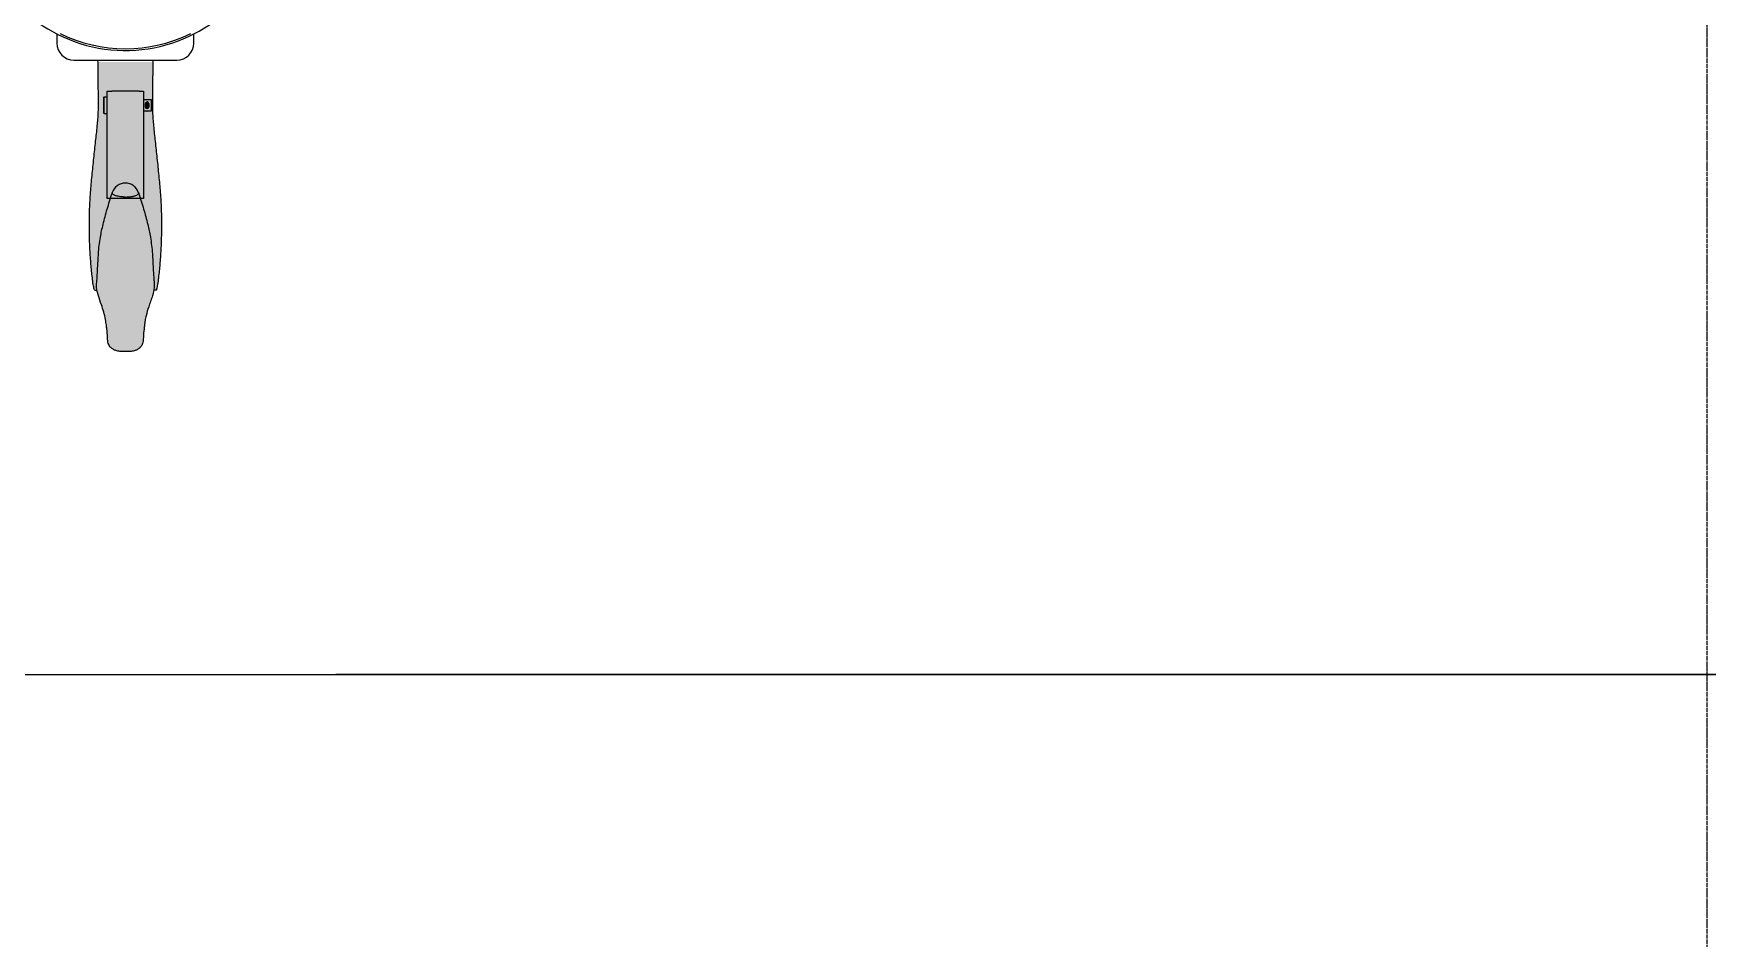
# Model space of a CAD drawing. Extents: x -599358 to 2865263, y -1062760 to 486533.
# Drawn here: x 1893552 to 1895145, y -665581 to -664720 of the extents above; entities that cross this region are included whole.
import ezdxf

# ---------------------------------------------------------------- set-up
doc = ezdxf.new("R2010")
doc.units = 0
doc.linetypes.add('DASH', pattern=[0.35, 0.25, -0.1])
doc.linetypes.add('DOTE', pattern=[2.42, 2, -0.2, 0.02, -0.2])
for name, color, linetype in [('A-AXIS-DOTE', 14, 'DOTE'), ('A-LIN-V', 9, 'Continuous'), ('N090304-0000033_', 7, 'Continuous'), ('N090304-0000037_', 7, 'Continuous'), ('N090304-0000038_', 7, 'Continuous'), ('N090304-0000040_', 7, 'Continuous'), ('N090304-0000042_', 7, 'Continuous'), ('N120408-0000004', 7, 'Continuous'), ('PIN_GBIT_91_1986', 7, 'Continuous')]:
    doc.layers.add(name, color=color, linetype=linetype)

# ---------------------------------------------------------------- blocks, each defined once
blk = doc.blocks.new('w432424324')
at = {"layer": 'A-AXIS-DOTE', "ltscale": 2}
blk.add_line((-759779.7, 577969.1), (-759779.7, 589505.1), dxfattribs=at)
blk = doc.blocks.new('23423wer')
at = {"color": 1, "linetype": 'DASH'}
blk.add_lwpolyline([(-1667005.2, 540926.8), (-1674571, 540926.8)], dxfattribs=at)
blk = doc.blocks.new('23423wer-M')
h = blk.add_hatch(color=1)
h.dxf.hatch_style = 1
edge = h.paths.add_edge_path()
edge.add_line((1672521.9, 541355.5), (1672483.6, 541355.5))
edge.add_spline(control_points=[(1672483.6, 541355.5), (1672483.6, 541353.3), (1672483.6, 541348.5), (1672483.7, 541340.8), (1672483.8, 541332.9), (1672483.8, 541326.3), (1672483.8, 541318.9), (1672483, 541310.2), (1672481.8, 541299.5), (1672480.6, 541287.7), (1672479.3, 541275.9), (1672478.3, 541263.9), (1672477.7, 541254.9), (1672477.5, 541245.9), (1672477.5, 541239), (1672477.6, 541232.7), (1672477.8, 541225.1), (1672478.3, 541218), (1672478.8, 541211.4), (1672479.3, 541206.4), (1672479.9, 541201.6), (1672480.4, 541198.3), (1672480.9, 541196.5), (1672481.1, 541195.8), (1672481.3, 541195.7), (1672481.3, 541195.7)], knot_values=[-0.989112, -0.989112, -0.989112, -0.989112, -0.960488, -0.920201, -0.887829, -0.853704, -0.831491, -0.787687, -0.737593, -0.680236, -0.616927, -0.552687, -0.486277, -0.451064, -0.418684, -0.391715, -0.366225, -0.316993, -0.29299, -0.266803, -0.234088, -0.195058, -0.173423, -0.151775, -0.145578, -0.145578, -0.145578, -0.145578], degree=3, periodic=0)
edge.add_line((1672481.3, 541195.7), (1672482.8, 541195.7))
edge.add_spline(control_points=[(1672482.8, 541195.7), (1672482.7, 541196.4), (1672482.4, 541198.5), (1672482.6, 541201), (1672482.8, 541202.8), (1672483, 541205.8), (1672483.3, 541211.7), (1672483.7, 541219.6), (1672484.3, 541227.1), (1672485.3, 541234), (1672487.2, 541242.5), (1672489.7, 541251.7), (1672491.4, 541257.4), (1672492.2, 541259.9)], knot_values=[0.821535, 0.821535, 0.821535, 0.821535, 0.826864, 0.839578, 0.84609, 0.854032, 0.874274, 0.899024, 0.912317, 0.925785, 0.946135, 0.971512, 0.990089, 0.990089, 0.990089, 0.990089], degree=3, periodic=0)
edge.add_line((1672492.2, 541259.9), (1672489.9, 541259.9))
edge.add_line((1672489.9, 541259.9), (1672489.9, 541319.2))
edge.add_line((1672489.9, 541319.2), (1672487.9, 541319.2))
edge.add_line((1672487.9, 541319.2), (1672487.5, 541319.6))
edge.add_line((1672487.5, 541319.6), (1672487.5, 541330.8))
edge.add_line((1672487.5, 541330.8), (1672487.9, 541331.2))
edge.add_line((1672487.9, 541331.2), (1672489.9, 541331.2))
edge.add_line((1672489.9, 541331.2), (1672489.9, 541335.1))
edge.add_ellipse((1672493.1, 541335.1), major_axis=(3.2, 0), ratio=0.02548, start_angle=90, end_angle=180, ccw=False)
edge.add_line((1672493.1, 541335.1), (1672512.3, 541335.1))
edge.add_ellipse((1672512.3, 541335.1), major_axis=(3.2, 0), ratio=0.02548, start_angle=0, end_angle=90, ccw=False)
edge.add_line((1672515.5, 541335.1), (1672515.5, 541329.2))
edge.add_line((1672515.5, 541329.2), (1672520.7, 541329.2))
edge.add_line((1672520.7, 541329.2), (1672521.1, 541328.8))
edge.add_line((1672521.1, 541328.8), (1672521.1, 541321.6))
edge.add_line((1672521.1, 541321.6), (1672520.7, 541321.2))
edge.add_line((1672520.7, 541321.2), (1672518.8, 541321.2))
edge.add_ellipse((1672517.9, 541321.9), major_axis=(1.16, 0), ratio=0.866025, start_angle=219.9146, end_angle=320.0854, ccw=False)
edge.add_line((1672517, 541321.2), (1672515.5, 541321.2))
edge.add_line((1672515.5, 541321.2), (1672515.5, 541259.9))
edge.add_line((1672515.5, 541259.9), (1672513.2, 541259.9))
edge.add_spline(control_points=[(1672513.2, 541259.9), (1672514, 541257.4), (1672515.8, 541251.7), (1672518.2, 541242.5), (1672520.1, 541234), (1672521.1, 541227.1), (1672521.8, 541219.6), (1672522.1, 541211.7), (1672522.5, 541205.8), (1672522.7, 541202.8), (1672522.8, 541201), (1672523.1, 541198.5), (1672522.7, 541196.4), (1672522.6, 541195.7)], knot_values=[0.00991, 0.00991, 0.00991, 0.00991, 0.028484, 0.053857, 0.074204, 0.08767, 0.10096, 0.125707, 0.145946, 0.153887, 0.160398, 0.173109, 0.178435, 0.178435, 0.178435, 0.178435], degree=3, periodic=0)
edge.add_line((1672522.6, 541195.7), (1672524.1, 541195.7))
edge.add_spline(control_points=[(1672524.1, 541195.7), (1672524.2, 541195.7), (1672524.3, 541195.8), (1672524.6, 541196.5), (1672525, 541198.3), (1672525.5, 541201.6), (1672526.1, 541206.4), (1672526.6, 541211.4), (1672527.2, 541218), (1672527.6, 541225.1), (1672527.9, 541232.7), (1672528, 541239), (1672528, 541245.9), (1672527.8, 541254.9), (1672527.2, 541263.9), (1672526.1, 541275.9), (1672524.9, 541287.7), (1672523.8, 541297.8), (1672523, 541305.4), (1672522.4, 541310.6), (1672522, 541315.6), (1672521.7, 541320.5), (1672521.7, 541326.3), (1672521.7, 541332.9), (1672521.8, 541340.8), (1672521.8, 541348.5), (1672521.9, 541353.3), (1672521.9, 541355.5)], knot_values=[-0.854441, -0.854441, -0.854441, -0.854441, -0.848246, -0.8266, -0.804968, -0.765944, -0.733233, -0.70705, -0.68305, -0.633825, -0.608338, -0.581373, -0.548998, -0.513789, -0.447388, -0.383157, -0.319856, -0.262507, -0.236492, -0.212407, -0.190164, -0.168486, -0.146276, -0.112156, -0.079788, -0.039506, -0.010886, -0.010886, -0.010886, -0.010886], degree=3, periodic=0)
h = blk.add_hatch(color=1)
h.dxf.hatch_style = 1
h.paths.add_polyline_path([(1672520.7, 541329.2), (1672515.5, 541329.2), (1672515.5, 541321.2), (1672517, 541321.2), (1672518.8, 541321.2), (1672520.7, 541321.2)])
h.paths.add_polyline_path([(1672519.1, 541326.5), (1672519.1, 541323.9, -0.03351), (1672519.1, 541323.9, -0.874248), (1672516.8, 541323.9, -0.03351), (1672516.8, 541323.9), (1672516.8, 541326.5, -0.03351), (1672516.8, 541326.5, -0.874248), (1672519.1, 541326.5, -0.03351)], flags=16)
h.paths.add_polyline_path([(1672519.1, 541323.9, -0.03351), (1672519.1, 541323.9, -0.874248), (1672516.8, 541323.9, -0.03351), (1672516.8, 541323.9), (1672516.8, 541326.5, -0.03351), (1672516.8, 541326.5, -0.874248), (1672519.1, 541326.5, -0.03351), (1672519.1, 541326.5)], flags=0)
h.paths.add_polyline_path([(1672487.9, 541319.2), (1672487.9, 541331.2), (1672489.9, 541331.2), (1672489.9, 541319.2)])
h = blk.add_hatch(color=1)
h.dxf.hatch_style = 1
edge = h.paths.add_edge_path()
edge.add_spline(control_points=[(1672511.9, 541264.1), (1672511.9, 541264), (1672511.9, 541263.9), (1672512, 541263.6), (1672511.9, 541263.3), (1672511.4, 541262.8), (1672511.1, 541262.6), (1672510.2, 541262.2), (1672509.7, 541262), (1672508.9, 541261.7), (1672508.7, 541261.7), (1672508.3, 541261.6), (1672508.1, 541261.5), (1672507.7, 541261.4), (1672507.4, 541261.4), (1672507, 541261.3), (1672506.8, 541261.3), (1672506.3, 541261.2), (1672506, 541261.2), (1672505.5, 541261.1), (1672505.3, 541261.1), (1672504.8, 541261.1), (1672504.5, 541261.1), (1672503.7, 541261), (1672503.2, 541261), (1672502.7, 541261)], knot_values=[-0.532103, -0.532103, -0.532103, -0.532103, -0.506147, -0.506147, -0.418277, -0.418277, -0.330408, -0.330408, -0.242538, -0.242538, -0.216052, -0.216052, -0.189565, -0.189565, -0.162204, -0.162204, -0.134842, -0.134842, -0.107481, -0.107481, -0.080119, -0.080119, -0.052355, -0.052355, 0, 0, 0, 0], degree=3, periodic=0)
edge.add_spline(control_points=[(1672502.7, 541261), (1672502.6, 541261), (1672502.4, 541261), (1672502.2, 541261), (1672501.9, 541261), (1672501.6, 541261), (1672501.3, 541261), (1672501.1, 541261), (1672500.8, 541261.1), (1672500.5, 541261.1), (1672500.3, 541261.1), (1672500, 541261.1), (1672499.7, 541261.2), (1672499.5, 541261.2), (1672498.7, 541261.3), (1672497.6, 541261.5), (1672496.4, 541261.7), (1672495.6, 541262), (1672494.9, 541262.3), (1672494.2, 541262.7), (1672493.6, 541263.2), (1672493.5, 541263.7), (1672493.5, 541264), (1672493.6, 541264.1)], knot_values=[0, 0, 0, 0, 0.009527, 0.019067, 0.028622, 0.038191, 0.047777, 0.057379, 0.066999, 0.076638, 0.086295, 0.095972, 0.10567, 0.115389, 0.12513, 0.186346, 0.250063, 0.280745, 0.312605, 0.375072, 0.437538, 0.500005, 0.532091, 0.532091, 0.532091, 0.532091], degree=3, periodic=0)
edge.add_ellipse((1672502.7, 541261.2), major_axis=(-9.6, 0), ratio=1, start_angle=270, end_angle=342.6495, ccw=False)
edge.add_ellipse((1672502.7, 541261.2), major_axis=(-9.6, 0), ratio=1, start_angle=197.288, end_angle=270, ccw=False)
edge = h.paths.add_edge_path()
edge.add_line((1672515.5, 541329.2), (1672515.5, 541335.1))
edge.add_ellipse((1672512.3, 541335.1), major_axis=(-3.2, 0), ratio=0.02548, start_angle=-180, end_angle=-90)
edge.add_line((1672512.3, 541335.1), (1672493.1, 541335.1))
edge.add_ellipse((1672493.1, 541335.1), major_axis=(-3.2, 0), ratio=0.02548, start_angle=-90, end_angle=0)
edge.add_line((1672489.9, 541335.1), (1672489.9, 541331.2))
edge.add_line((1672489.9, 541331.2), (1672489.9, 541319.2))
edge.add_line((1672489.9, 541319.2), (1672489.9, 541259.9))
edge.add_line((1672489.9, 541259.9), (1672492.2, 541259.9))
edge.add_spline(control_points=[(1672492.2, 541259.9), (1672492.6, 541261.2), (1672493.1, 541262.6), (1672493.6, 541264.1)], knot_values=[0.990089, 0.990089, 0.990089, 0.990089, 0.999985, 0.999985, 0.999985, 0.999985], degree=3, periodic=0)
edge.add_spline(control_points=[(1672493.6, 541264.1), (1672493.5, 541264), (1672493.5, 541263.7), (1672493.6, 541263.2), (1672494.2, 541262.7), (1672494.9, 541262.3), (1672495.6, 541262), (1672496.4, 541261.7), (1672497.6, 541261.5), (1672498.7, 541261.3), (1672499.5, 541261.2), (1672499.7, 541261.2), (1672500, 541261.1), (1672500.3, 541261.1), (1672500.5, 541261.1), (1672500.8, 541261.1), (1672501.1, 541261), (1672501.3, 541261), (1672501.6, 541261), (1672501.9, 541261), (1672502.2, 541261), (1672502.4, 541261), (1672502.6, 541261), (1672502.7, 541261)], knot_values=[-0.532091, -0.532091, -0.532091, -0.532091, -0.500005, -0.437538, -0.375072, -0.312605, -0.280745, -0.250063, -0.186346, -0.12513, -0.115389, -0.10567, -0.095972, -0.086295, -0.076638, -0.066999, -0.057379, -0.047777, -0.038191, -0.028622, -0.019067, -0.009527, 0, 0, 0, 0], degree=3, periodic=0)
edge.add_spline(control_points=[(1672502.7, 541261), (1672503.2, 541261), (1672503.7, 541261), (1672504.5, 541261.1), (1672504.8, 541261.1), (1672505.3, 541261.1), (1672505.5, 541261.1), (1672506, 541261.2), (1672506.3, 541261.2), (1672506.8, 541261.3), (1672507, 541261.3), (1672507.4, 541261.4), (1672507.7, 541261.4), (1672508.1, 541261.5), (1672508.3, 541261.6), (1672508.7, 541261.7), (1672508.9, 541261.7), (1672509.7, 541262), (1672510.2, 541262.2), (1672511.1, 541262.6), (1672511.4, 541262.8), (1672511.9, 541263.3), (1672512, 541263.6), (1672511.9, 541263.9), (1672511.9, 541264), (1672511.9, 541264.1)], knot_values=[0, 0, 0, 0, 0.052355, 0.052355, 0.080119, 0.080119, 0.107481, 0.107481, 0.134842, 0.134842, 0.162204, 0.162204, 0.189565, 0.189565, 0.216052, 0.216052, 0.242538, 0.242538, 0.330408, 0.330408, 0.418277, 0.418277, 0.506147, 0.506147, 0.532103, 0.532103, 0.532103, 0.532103], degree=3, periodic=0)
edge.add_spline(control_points=[(1672511.9, 541264.1), (1672512.4, 541262.6), (1672512.8, 541261.2), (1672513.2, 541259.9)], knot_values=[0.000015, 0.000015, 0.000015, 0.000015, 0.00991, 0.00991, 0.00991, 0.00991], degree=3, periodic=0)
edge.add_line((1672513.2, 541259.9), (1672515.5, 541259.9))
edge.add_line((1672515.5, 541259.9), (1672515.5, 541321.2))
edge.add_line((1672515.5, 541321.2), (1672515.5, 541329.2))
h = blk.add_hatch(color=1)
h.dxf.hatch_style = 1
h.paths.add_polyline_path([(1672519.1, 541326.5), (1672519.1, 541323.9, -0.03351), (1672519.1, 541323.9, -0.874248), (1672516.8, 541323.9, -0.03351), (1672516.8, 541323.9), (1672516.8, 541326.5, -0.03351), (1672516.8, 541326.5, -0.874248), (1672519.1, 541326.5, -0.03351)])
h = blk.add_hatch(color=1)
h.dxf.hatch_style = 1
edge = h.paths.add_edge_path()
edge.add_spline(control_points=[(1672515.4, 541166), (1672515.4, 541165.8), (1672515.4, 541164.2), (1672515.2, 541161.7), (1672515.1, 541159.5), (1672514.6, 541157.9), (1672514, 541156.8), (1672513.1, 541155.8), (1672512.6, 541155.3), (1672512.1, 541154.9), (1672511.1, 541154.2), (1672509.3, 541153.3), (1672506.3, 541152.9), (1672504.2, 541152.8), (1672502.7, 541152.8)], knot_values=[0.904746, 0.904746, 0.904746, 0.904746, 0.908065, 0.929346, 0.949425, 0.96363, 0.972623, 0.975577, 0.976813, 0.977981, 0.980267, 0.984697, 0.99127, 1, 1, 1, 1], degree=3, periodic=0)
edge.add_spline(control_points=[(1672502.7, 541152.8), (1672501.3, 541152.8), (1672499.2, 541152.9), (1672496.2, 541153.3), (1672494.4, 541154.2), (1672493.4, 541154.9), (1672492.9, 541155.3), (1672492.3, 541155.8), (1672491.5, 541156.8), (1672490.8, 541157.9), (1672490.4, 541159.5), (1672490.2, 541161.7), (1672490.1, 541164.2), (1672490, 541165.8), (1672490, 541166)], knot_values=[0, 0, 0, 0, 0.008731, 0.015305, 0.019736, 0.022022, 0.023191, 0.024427, 0.027381, 0.036376, 0.050582, 0.070665, 0.091949, 0.095269, 0.095269, 0.095269, 0.095269], degree=3, periodic=0)
edge.add_spline(control_points=[(1672490, 541166), (1672490, 541166), (1672489.9, 541166.4), (1672489.8, 541167.9), (1672489.6, 541169.7), (1672489.3, 541171.8), (1672488.8, 541175.7), (1672487.6, 541180.7), (1672485.8, 541186), (1672483.7, 541191.8), (1672482.3, 541197.4), (1672482.6, 541201), (1672482.8, 541202.8), (1672483, 541205.8), (1672483.3, 541211.7), (1672483.7, 541219.6), (1672484.3, 541227.1), (1672485.3, 541234), (1672487.2, 541242.5), (1672490, 541253.2), (1672492.2, 541259.9), (1672493.6, 541264.1)], knot_values=[0.72795, 0.72795, 0.72795, 0.72795, 0.740549, 0.750981, 0.755514, 0.759715, 0.768823, 0.780897, 0.794554, 0.811184, 0.826864, 0.839578, 0.84609, 0.854032, 0.874274, 0.899024, 0.912317, 0.925785, 0.946135, 0.971512, 1, 1, 1, 1], degree=3, periodic=0)
edge.add_spline(control_points=[(1672493.6, 541264.1), (1672493.5, 541264), (1672493.5, 541263.7), (1672493.6, 541263.2), (1672494.2, 541262.7), (1672494.9, 541262.3), (1672495.6, 541262), (1672496.4, 541261.7), (1672497.6, 541261.5), (1672498.7, 541261.3), (1672499.5, 541261.2), (1672499.7, 541261.2), (1672500, 541261.1), (1672500.3, 541261.1), (1672500.5, 541261.1), (1672500.8, 541261.1), (1672501.1, 541261), (1672501.3, 541261), (1672501.6, 541261), (1672501.9, 541261), (1672502.2, 541261), (1672502.4, 541261), (1672502.6, 541261), (1672502.7, 541261)], knot_values=[-0.532091, -0.532091, -0.532091, -0.532091, -0.500005, -0.437538, -0.375072, -0.312605, -0.280745, -0.250063, -0.186346, -0.12513, -0.115389, -0.10567, -0.095972, -0.086295, -0.076638, -0.066999, -0.057379, -0.047777, -0.038191, -0.028622, -0.019067, -0.009527, 0, 0, 0, 0], degree=3, periodic=0)
edge.add_spline(control_points=[(1672502.7, 541261), (1672503.2, 541261), (1672503.7, 541261), (1672504.5, 541261.1), (1672504.8, 541261.1), (1672505.3, 541261.1), (1672505.5, 541261.1), (1672506, 541261.2), (1672506.3, 541261.2), (1672506.8, 541261.3), (1672507, 541261.3), (1672507.4, 541261.4), (1672507.7, 541261.4), (1672508.1, 541261.5), (1672508.3, 541261.6), (1672508.7, 541261.7), (1672508.9, 541261.7), (1672509.7, 541262), (1672510.2, 541262.2), (1672511.1, 541262.6), (1672511.4, 541262.8), (1672511.9, 541263.3), (1672512, 541263.6), (1672511.9, 541263.9), (1672511.9, 541264), (1672511.9, 541264.1)], knot_values=[0, 0, 0, 0, 0.052355, 0.052355, 0.080119, 0.080119, 0.107481, 0.107481, 0.134842, 0.134842, 0.162204, 0.162204, 0.189565, 0.189565, 0.216052, 0.216052, 0.242538, 0.242538, 0.330408, 0.330408, 0.418277, 0.418277, 0.506147, 0.506147, 0.532103, 0.532103, 0.532103, 0.532103], degree=3, periodic=0)
edge.add_spline(control_points=[(1672511.9, 541264.1), (1672513.3, 541259.9), (1672515.4, 541253.2), (1672518.2, 541242.5), (1672520.1, 541234), (1672521.1, 541227.1), (1672521.8, 541219.6), (1672522.1, 541211.7), (1672522.5, 541205.8), (1672522.7, 541202.8), (1672522.8, 541201), (1672523.1, 541197.4), (1672521.6, 541191.3), (1672519.2, 541184.8), (1672517.4, 541179), (1672516.5, 541174.5), (1672516.1, 541171.6), (1672515.9, 541169.7), (1672515.7, 541167.9), (1672515.5, 541166.4), (1672515.5, 541166), (1672515.4, 541166)], knot_values=[0, 0, 0, 0, 0.028484, 0.053857, 0.074204, 0.08767, 0.10096, 0.125707, 0.145946, 0.153887, 0.160398, 0.173109, 0.188788, 0.209494, 0.224949, 0.233215, 0.240341, 0.244542, 0.249074, 0.259504, 0.272102, 0.272102, 0.272102, 0.272102], degree=3, periodic=0)
h = blk.add_hatch(color=1)
h.dxf.hatch_style = 1
edge = h.paths.add_edge_path()
edge.add_spline(control_points=[(1672502.7, 541261), (1672502.6, 541261), (1672502.4, 541261), (1672502.2, 541261), (1672501.9, 541261), (1672501.6, 541261), (1672501.3, 541261), (1672501.1, 541261), (1672500.8, 541261.1), (1672500.5, 541261.1), (1672500.3, 541261.1), (1672500, 541261.1), (1672499.7, 541261.2), (1672499.5, 541261.2), (1672498.7, 541261.3), (1672497.6, 541261.5), (1672496.4, 541261.7), (1672495.6, 541262), (1672494.9, 541262.3), (1672494.2, 541262.7), (1672493.6, 541263.2), (1672493.5, 541263.7), (1672493.5, 541264), (1672493.6, 541264.1)], knot_values=[0, 0, 0, 0, 0.009527, 0.019067, 0.028622, 0.038191, 0.047777, 0.057379, 0.066999, 0.076638, 0.086295, 0.095972, 0.10567, 0.115389, 0.12513, 0.186346, 0.250063, 0.280745, 0.312605, 0.375072, 0.437538, 0.500005, 0.532091, 0.532091, 0.532091, 0.532091], degree=3, periodic=0)
edge.add_ellipse((1672502.7, 541261.2), major_axis=(-9.6, 0), ratio=1, start_angle=270, end_angle=342.7534, ccw=False)
edge.add_ellipse((1672502.7, 541261.2), major_axis=(-9.6, 0), ratio=1, start_angle=197.2466, end_angle=270, ccw=False)
edge.add_spline(control_points=[(1672511.9, 541264.1), (1672511.9, 541264), (1672511.9, 541263.9), (1672512, 541263.6), (1672511.9, 541263.3), (1672511.4, 541262.8), (1672511.1, 541262.6), (1672510.2, 541262.2), (1672509.7, 541262), (1672508.9, 541261.7), (1672508.7, 541261.7), (1672508.3, 541261.6), (1672508.1, 541261.5), (1672507.7, 541261.4), (1672507.4, 541261.4), (1672507, 541261.3), (1672506.8, 541261.3), (1672506.3, 541261.2), (1672506, 541261.2), (1672505.5, 541261.1), (1672505.3, 541261.1), (1672504.8, 541261.1), (1672504.5, 541261.1), (1672503.7, 541261), (1672503.2, 541261), (1672502.7, 541261)], knot_values=[-0.532103, -0.532103, -0.532103, -0.532103, -0.506147, -0.506147, -0.418277, -0.418277, -0.330408, -0.330408, -0.242538, -0.242538, -0.216052, -0.216052, -0.189565, -0.189565, -0.162204, -0.162204, -0.134842, -0.134842, -0.107481, -0.107481, -0.080119, -0.080119, -0.052355, -0.052355, 0, 0, 0, 0], degree=3, periodic=0)
at = {"color": 1}
for p, q in [((1672515.5, 541259.9), (1672489.9, 541259.9)), ((1672481.3, 541195.7), (1672482.8, 541195.7)), ((1672524.1, 541195.7), (1672522.6, 541195.7))]:
    blk.add_line(p, q, dxfattribs=at)
at = {"color": 1, "linetype": 'DASH'}
blk.add_lwpolyline([(1667005.2, 540926.8), (1674571, 540926.8)], dxfattribs=at)
at = {"layer": 'N090304-0000033_', "color": 1, "linetype": 'Continuous'}
blk.add_arc((1672502.7, 541468.8), 105.2, 195, 343.4141, dxfattribs=at)
at = {"layer": 'N090304-0000037_', "color": 1, "linetype": 'Continuous'}
for p, q in [((1672454.7, 541375.2), (1672454.7, 541368.8)), ((1672550.7, 541368.8), (1672550.7, 541375.2)), ((1672466.7, 541356.8), (1672538.7, 541356.8))]:
    blk.add_line(p, q, dxfattribs=at)
for centre, start, end in [((1672466.7, 541368.8), 180, 270), ((1672538.7, 541368.8), 270, 0)]:
    blk.add_arc(centre, 12, start, end, dxfattribs=at)
at = {"layer": 'N090304-0000038_', "color": 1, "linetype": 'Continuous'}
for p, q in [((1672489.9, 541259.9), (1672489.9, 541335.1)), ((1672512.3, 541335.1), (1672493.1, 541335.1)), ((1672515.5, 541335.1), (1672515.5, 541259.9))]:
    blk.add_line(p, q, dxfattribs=at)
at = {"layer": 'N090304-0000038_', "color": 1, "linetype": 'Continuous', "extrusion": (0, 0, -1)}
for centre, start_param, end_param in [((1672493.1, 541335.1), 3.141593, 4.712389), ((1672512.3, 541335.1), 4.712389, 6.283185)]:
    blk.add_ellipse(centre, major_axis=(3.2, 0), ratio=0.02548, start_param=start_param, end_param=end_param, dxfattribs=at)
at = {"layer": 'N090304-0000040_', "color": 1, "linetype": 'Continuous'}
blk.add_arc((1672502.7, 541468.8), 104, 243.8961, 296.1039, dxfattribs=at)
at = {"layer": 'N090304-0000042_', "color": 1, "linetype": 'Continuous'}
for p, q in [((1672487.5, 541330.8), (1672487.9, 541331.2)), ((1672487.5, 541319.6), (1672487.5, 541330.8)), ((1672487.9, 541319.2), (1672487.9, 541331.2)), ((1672487.9, 541331.2), (1672489.9, 541331.2)), ((1672487.9, 541319.2), (1672487.5, 541319.6)), ((1672489.9, 541319.2), (1672487.9, 541319.2)), ((1672515.5, 541329.2), (1672520.7, 541329.2)), ((1672520.7, 541321.2), (1672515.5, 541321.2)), ((1672520.7, 541329.2), (1672520.7, 541321.2)), ((1672520.7, 541329.2), (1672521.1, 541328.8)), ((1672521.1, 541321.6), (1672520.7, 541321.2)), ((1672521.1, 541328.8), (1672521.1, 541321.6))]:
    blk.add_line(p, q, dxfattribs=at)
at = {"layer": 'N120408-0000004', "color": 1, "linetype": 'Continuous'}
for start, end in [(90, 162.6495), (17.2603, 90)]:
    blk.add_arc((1672502.7, 541261.2), 9.6, start, end, dxfattribs=at)
for points, knots in [([(1672481.3, 541195.7), (1672481.3, 541195.7), (1672481.1, 541195.8), (1672480.9, 541196.5), (1672480.4, 541198.3), (1672479.9, 541201.6), (1672479.3, 541206.4), (1672478.8, 541211.4), (1672478.3, 541218), (1672477.8, 541225.1), (1672477.6, 541232.7), (1672477.5, 541239), (1672477.5, 541245.9), (1672477.7, 541254.9), (1672478.3, 541263.9), (1672479.3, 541275.9), (1672480.6, 541287.7), (1672481.8, 541299.5), (1672483, 541310.2), (1672483.8, 541318.9), (1672483.8, 541326.3), (1672483.8, 541332.9), (1672483.7, 541340.8), (1672483.6, 541349), (1672483.6, 541354.1), (1672483.5, 541356.8)], [0.1455783, 0.1455783, 0.1455783, 0.1455783, 0.1517748, 0.1734234, 0.1950581, 0.2340877, 0.266803, 0.2929896, 0.316993, 0.3662247, 0.3917149, 0.4186842, 0.4510637, 0.4862772, 0.5526872, 0.6169271, 0.6802363, 0.7375935, 0.787687, 0.8314911, 0.853704, 0.887829, 0.9202012, 0.9604884, 0.9949635, 0.9949635, 0.9949635, 0.9949635]), ([(1672521.9, 541356.8), (1672521.9, 541354.1), (1672521.8, 541349), (1672521.8, 541340.8), (1672521.7, 541332.9), (1672521.7, 541326.3), (1672521.7, 541320.5), (1672522, 541315.6), (1672522.4, 541310.6), (1672523, 541305.4), (1672523.8, 541297.8), (1672524.9, 541287.7), (1672526.1, 541275.9), (1672527.2, 541263.9), (1672527.8, 541254.9), (1672528, 541245.9), (1672528, 541239), (1672527.9, 541232.7), (1672527.6, 541225.1), (1672527.2, 541218), (1672526.6, 541211.4), (1672526.1, 541206.4), (1672525.5, 541201.6), (1672525, 541198.3), (1672524.6, 541196.5), (1672524.3, 541195.8), (1672524.2, 541195.7), (1672524.1, 541195.7)], [0.0050359, 0.0050359, 0.0050359, 0.0050359, 0.0395064, 0.0797881, 0.1121559, 0.1462762, 0.1684862, 0.1901639, 0.2124074, 0.2364922, 0.2625068, 0.3198562, 0.3831567, 0.447388, 0.5137889, 0.5489976, 0.5813727, 0.6083384, 0.6338251, 0.68305, 0.7070502, 0.7332333, 0.7659441, 0.8049684, 0.8266002, 0.8482458, 0.8544415, 0.8544415, 0.8544415, 0.8544415]), ([(1672490, 541166), (1672490, 541166), (1672489.9, 541166.4), (1672489.8, 541167.9), (1672489.6, 541169.7), (1672489.3, 541171.8), (1672488.8, 541175.7), (1672487.6, 541180.7), (1672485.8, 541186), (1672483.7, 541191.8), (1672482.3, 541197.4), (1672482.6, 541201), (1672482.8, 541202.8), (1672483, 541205.8), (1672483.3, 541211.7), (1672483.7, 541219.6), (1672484.3, 541227.1), (1672485.3, 541234), (1672487.2, 541242.5), (1672490, 541253.2), (1672492.2, 541259.9), (1672493.6, 541264.1)], [0.7279499, 0.7279499, 0.7279499, 0.7279499, 0.7405493, 0.7509811, 0.7555135, 0.759715, 0.7688226, 0.7808972, 0.7945536, 0.8111836, 0.8268644, 0.8395775, 0.8460897, 0.8540317, 0.8742737, 0.8990245, 0.912317, 0.9257851, 0.946135, 0.971512, 1, 1, 1, 1]), ([(1672502.7, 541261), (1672502.6, 541261), (1672502.4, 541261), (1672502.2, 541261), (1672501.9, 541261), (1672501.6, 541261), (1672501.3, 541261), (1672501.1, 541261), (1672500.8, 541261.1), (1672500.5, 541261.1), (1672500.3, 541261.1), (1672500, 541261.1), (1672499.7, 541261.2), (1672499.5, 541261.2), (1672498.7, 541261.3), (1672497.6, 541261.5), (1672496.4, 541261.7), (1672495.6, 541262), (1672494.9, 541262.3), (1672494.2, 541262.7), (1672493.6, 541263.2), (1672493.5, 541263.7), (1672493.5, 541264), (1672493.6, 541264.1)], [0, 0, 0, 0, 0.0095269, 0.0190672, 0.0286218, 0.0381914, 0.0477771, 0.0573794, 0.0669993, 0.0766376, 0.0862949, 0.0959721, 0.1056698, 0.1153887, 0.1251296, 0.1863461, 0.2500627, 0.2807453, 0.312605, 0.3750717, 0.4375383, 0.5000053, 0.5320911, 0.5320911, 0.5320911, 0.5320911]), ([(1672502.7, 541261), (1672503.2, 541261), (1672503.7, 541261), (1672504.5, 541261.1), (1672504.8, 541261.1), (1672505.3, 541261.1), (1672505.5, 541261.1), (1672506, 541261.2), (1672506.3, 541261.2), (1672506.8, 541261.3), (1672507, 541261.3), (1672507.4, 541261.4), (1672507.7, 541261.4), (1672508.1, 541261.5), (1672508.3, 541261.6), (1672508.7, 541261.7), (1672508.9, 541261.7), (1672509.7, 541262), (1672510.2, 541262.2), (1672511.1, 541262.6), (1672511.4, 541262.8), (1672511.9, 541263.3), (1672512, 541263.6), (1672511.9, 541263.9), (1672511.9, 541264), (1672511.9, 541264.1)], [0, 0, 0, 0, 0.052355, 0.052355, 0.080119, 0.080119, 0.1074806, 0.1074806, 0.1348422, 0.1348422, 0.1622038, 0.1622038, 0.1895654, 0.1895654, 0.2160517, 0.2160517, 0.242538, 0.242538, 0.3304077, 0.3304077, 0.4182774, 0.4182774, 0.506147, 0.506147, 0.532103, 0.532103, 0.532103, 0.532103]), ([(1672511.9, 541264.1), (1672513.3, 541259.9), (1672515.4, 541253.2), (1672518.2, 541242.5), (1672520.1, 541234), (1672521.1, 541227.1), (1672521.8, 541219.6), (1672522.1, 541211.7), (1672522.5, 541205.8), (1672522.7, 541202.8), (1672522.8, 541201), (1672523.1, 541197.4), (1672521.6, 541191.3), (1672519.2, 541184.8), (1672517.4, 541179), (1672516.5, 541174.5), (1672516.1, 541171.6), (1672515.9, 541169.7), (1672515.7, 541167.9), (1672515.5, 541166.4), (1672515.5, 541166), (1672515.4, 541166)], [0, 0, 0, 0, 0.0284837, 0.0538568, 0.0742036, 0.0876698, 0.1009603, 0.1257074, 0.1459463, 0.1538871, 0.1603982, 0.1731094, 0.1887879, 0.2094941, 0.2249489, 0.2332147, 0.2403412, 0.2445421, 0.2490738, 0.259504, 0.2721017, 0.2721017, 0.2721017, 0.2721017]), ([(1672502.7, 541152.8), (1672501.3, 541152.8), (1672499.2, 541152.9), (1672496.2, 541153.3), (1672494.4, 541154.2), (1672493.4, 541154.9), (1672492.9, 541155.3), (1672492.3, 541155.8), (1672491.5, 541156.8), (1672490.8, 541157.9), (1672490.4, 541159.5), (1672490.2, 541161.7), (1672490.1, 541164.2), (1672490, 541165.8), (1672490, 541166)], [0, 0, 0, 0, 0.00873116, 0.01530518, 0.01973598, 0.02202205, 0.02319073, 0.02442661, 0.02738067, 0.03637552, 0.05058235, 0.07066465, 0.09194933, 0.09526865, 0.09526865, 0.09526865, 0.09526865]), ([(1672515.4, 541166), (1672515.4, 541165.8), (1672515.4, 541164.2), (1672515.2, 541161.7), (1672515.1, 541159.5), (1672514.6, 541157.9), (1672514, 541156.8), (1672513.1, 541155.8), (1672512.6, 541155.3), (1672512.1, 541154.9), (1672511.1, 541154.2), (1672509.3, 541153.3), (1672506.3, 541152.9), (1672504.2, 541152.8), (1672502.7, 541152.8)], [0.90474573, 0.90474573, 0.90474573, 0.90474573, 0.90806456, 0.92934602, 0.94942529, 0.96362997, 0.97262346, 0.97557708, 0.97681277, 0.97798128, 0.980267, 0.98469713, 0.99127016, 1, 1, 1, 1])]:
    blk.add_open_spline(points, degree=3, knots=knots, dxfattribs=at)
at = {"layer": 'PIN_GBIT_91_1986', "color": 1, "linetype": 'Continuous'}
for p, q in [((1672516.8, 541323.9), (1672516.8, 541326.5)), ((1672519.1, 541326.5), (1672519.1, 541323.9))]:
    blk.add_line(p, q, dxfattribs=at)
for centre, radius, start, end in [((1672517.9, 541326.4), 1.16, 7.677, 172.323), ((1672516.9, 541326.5), 0.112, 172.323, 180), ((1672516.9, 541323.9), 0.112, 180, 187.677), ((1672517.9, 541324.1), 1.16, 187.677, 352.323), ((1672519, 541326.5), 0.112, 0, 7.677), ((1672519, 541323.9), 0.112, 352.323, 360)]:
    blk.add_arc(centre, radius, start, end, dxfattribs=at)
at = {"layer": 'PIN_GBIT_91_1986', "color": 1, "linetype": 'Continuous', "extrusion": (0, 0, -1)}
blk.add_ellipse((1672517.9, 541321.9), major_axis=(1.16, 0), ratio=0.866025, start_param=0.69664, end_param=2.444952, dxfattribs=at)

msp = doc.modelspace()

# ---------------------------------------------------------------- block references
at = {"xscale": 1.35874988235309, "yscale": 1.35874988235309, "zscale": 1.35874988235309}
for name, p in [('23423wer-M', (-378872.9, -1400314.2)), ('23423wer', (4169163.4, -1400314.2))]:
    msp.add_blockref(name, p, dxfattribs=at)
at = {"layer": 'A-LIN-V'}
msp.add_blockref('w432424324', (2654924.9, -1245167.3), dxfattribs=at)

doc.saveas('drawing.dxf')
